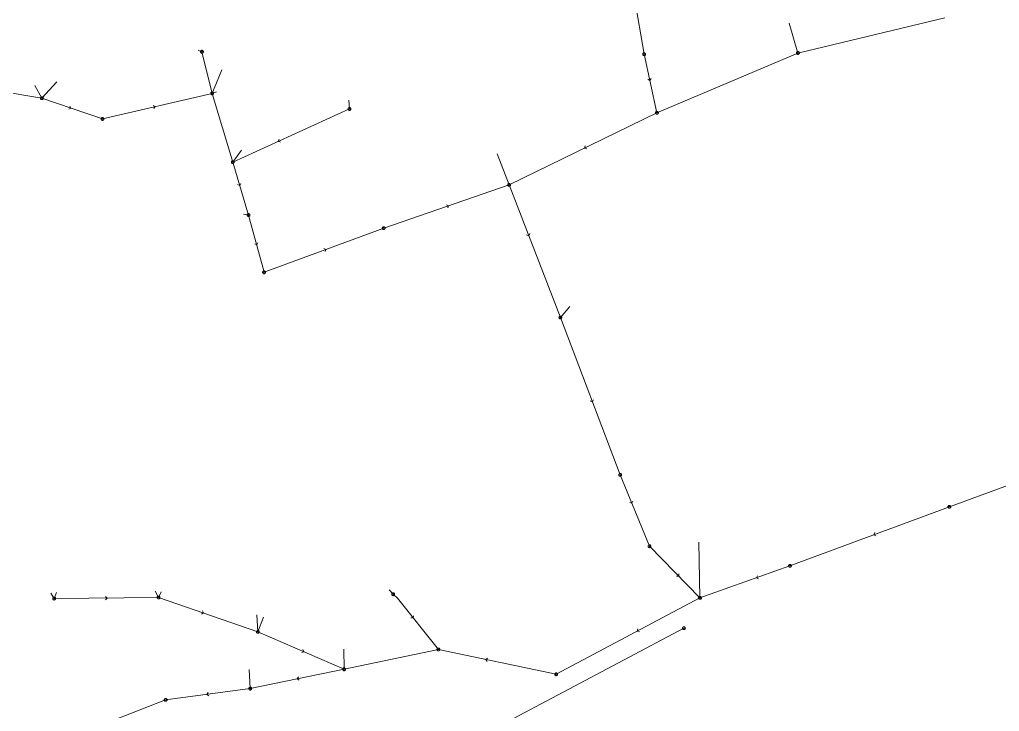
# Model space of a CAD drawing. Header units: metres. Extents: x 25504150 to 25508618, y 6694193 to 6702753.
# Drawn here: x 25507598.9 to 25507916.3, y 6699160.1 to 6699384.2 of the extents above; entities that cross this region are included whole.
import ezdxf

# ---------------------------------------------------------------- set-up
doc = ezdxf.new("R2010")
doc.units = ezdxf.units.M
for name, pattern in [('Sewer_node', [0]), ('Viemariputket', [0]), ('Viemarivarusteet', [0])]:
    doc.linetypes.add(name, pattern=pattern)
for name, color, linetype, lineweight in [('Sewer_node', 7, 'Sewer_node', 0), ('Viemariputket', 7, 'Viemariputket', 0), ('Viemarivarusteet', 7, 'Viemarivarusteet', 0)]:
    doc.layers.add(name, color=color, linetype=linetype, lineweight=lineweight)

msp = doc.modelspace()

# ---------------------------------------------------------------- linework, layer by layer
at = {"layer": 'Sewer_node', "color": 46, "linetype": 'Continuous', "true_color": 0x7f5f00, "flags": 128}
for points, elevation in [([(25507658.44, 6699373.82), (25507658.43, 6699373.89), (25507658.42, 6699373.97), (25507658.39, 6699374.03), (25507658.35, 6699374.1), (25507658.3, 6699374.15), (25507658.25, 6699374.2), (25507658.18, 6699374.24), (25507658.12, 6699374.27), (25507658.04, 6699374.28), (25507657.97, 6699374.29), (25507657.9, 6699374.28), (25507657.82, 6699374.27), (25507657.76, 6699374.24), (25507657.69, 6699374.2), (25507657.64, 6699374.15), (25507657.59, 6699374.1), (25507657.55, 6699374.03), (25507657.52, 6699373.97), (25507657.51, 6699373.89), (25507657.5, 6699373.82), (25507657.51, 6699373.75), (25507657.52, 6699373.67), (25507657.55, 6699373.61), (25507657.59, 6699373.54), (25507657.64, 6699373.49), (25507657.69, 6699373.44), (25507657.76, 6699373.4), (25507657.82, 6699373.37), (25507657.9, 6699373.36), (25507657.97, 6699373.35), (25507658.04, 6699373.36), (25507658.12, 6699373.37), (25507658.18, 6699373.4), (25507658.25, 6699373.44), (25507658.3, 6699373.49), (25507658.35, 6699373.54), (25507658.39, 6699373.61), (25507658.42, 6699373.67), (25507658.43, 6699373.75)], 45.53), ([(25507801.65, 6699373.02), (25507801.64, 6699373.09), (25507801.63, 6699373.16), (25507801.6, 6699373.23), (25507801.56, 6699373.29), (25507801.52, 6699373.35), (25507801.46, 6699373.39), (25507801.4, 6699373.43), (25507801.33, 6699373.46), (25507801.26, 6699373.47), (25507801.19, 6699373.48), (25507801.12, 6699373.47), (25507801.05, 6699373.46), (25507800.98, 6699373.43), (25507800.92, 6699373.39), (25507800.86, 6699373.35), (25507800.82, 6699373.29), (25507800.78, 6699373.23), (25507800.75, 6699373.16), (25507800.74, 6699373.09), (25507800.73, 6699373.02), (25507800.74, 6699372.95), (25507800.75, 6699372.88), (25507800.78, 6699372.81), (25507800.82, 6699372.75), (25507800.86, 6699372.69), (25507800.92, 6699372.65), (25507800.98, 6699372.61), (25507801.05, 6699372.58), (25507801.12, 6699372.57), (25507801.19, 6699372.56), (25507801.26, 6699372.57), (25507801.33, 6699372.58), (25507801.4, 6699372.61), (25507801.46, 6699372.65), (25507801.52, 6699372.69), (25507801.56, 6699372.75), (25507801.6, 6699372.81), (25507801.63, 6699372.88), (25507801.64, 6699372.95)], 39.79), ([(25507851.47, 6699373.43), (25507851.46, 6699373.5), (25507851.45, 6699373.57), (25507851.42, 6699373.64), (25507851.38, 6699373.7), (25507851.34, 6699373.76), (25507851.28, 6699373.8), (25507851.22, 6699373.84), (25507851.15, 6699373.87), (25507851.08, 6699373.88), (25507851.01, 6699373.89), (25507850.94, 6699373.88), (25507850.87, 6699373.87), (25507850.8, 6699373.84), (25507850.74, 6699373.8), (25507850.68, 6699373.76), (25507850.64, 6699373.7), (25507850.6, 6699373.64), (25507850.57, 6699373.57), (25507850.56, 6699373.5), (25507850.55, 6699373.43), (25507850.56, 6699373.36), (25507850.57, 6699373.29), (25507850.6, 6699373.22), (25507850.64, 6699373.16), (25507850.68, 6699373.1), (25507850.74, 6699373.06), (25507850.8, 6699373.02), (25507850.87, 6699372.99), (25507850.94, 6699372.98), (25507851.01, 6699372.97), (25507851.08, 6699372.98), (25507851.15, 6699372.99), (25507851.22, 6699373.02), (25507851.28, 6699373.06), (25507851.34, 6699373.1), (25507851.38, 6699373.16), (25507851.42, 6699373.22), (25507851.45, 6699373.29), (25507851.46, 6699373.36)], 38.54), ([(25507606.61, 6699358.77), (25507606.6, 6699358.84), (25507606.59, 6699358.91), (25507606.56, 6699358.98), (25507606.52, 6699359.04), (25507606.48, 6699359.1), (25507606.42, 6699359.14), (25507606.36, 6699359.18), (25507606.29, 6699359.21), (25507606.22, 6699359.22), (25507606.15, 6699359.23), (25507606.08, 6699359.22), (25507606.01, 6699359.21), (25507605.94, 6699359.18), (25507605.88, 6699359.14), (25507605.82, 6699359.1), (25507605.78, 6699359.04), (25507605.74, 6699358.98), (25507605.71, 6699358.91), (25507605.7, 6699358.84), (25507605.69, 6699358.77), (25507605.7, 6699358.7), (25507605.71, 6699358.63), (25507605.74, 6699358.56), (25507605.78, 6699358.5), (25507605.82, 6699358.44), (25507605.88, 6699358.4), (25507605.94, 6699358.36), (25507606.01, 6699358.33), (25507606.08, 6699358.32), (25507606.15, 6699358.31), (25507606.22, 6699358.32), (25507606.29, 6699358.33), (25507606.36, 6699358.36), (25507606.42, 6699358.4), (25507606.48, 6699358.44), (25507606.52, 6699358.5), (25507606.56, 6699358.56), (25507606.59, 6699358.63), (25507606.6, 6699358.7)], 45.72), ([(25507661.74, 6699360.33), (25507661.73, 6699360.4), (25507661.72, 6699360.47), (25507661.69, 6699360.54), (25507661.65, 6699360.6), (25507661.61, 6699360.66), (25507661.55, 6699360.7), (25507661.49, 6699360.74), (25507661.42, 6699360.77), (25507661.35, 6699360.78), (25507661.28, 6699360.79), (25507661.21, 6699360.78), (25507661.14, 6699360.77), (25507661.07, 6699360.74), (25507661.01, 6699360.7), (25507660.95, 6699360.66), (25507660.91, 6699360.6), (25507660.87, 6699360.54), (25507660.84, 6699360.47), (25507660.83, 6699360.4), (25507660.82, 6699360.33), (25507660.83, 6699360.26), (25507660.84, 6699360.19), (25507660.87, 6699360.12), (25507660.91, 6699360.06), (25507660.95, 6699360), (25507661.01, 6699359.96), (25507661.07, 6699359.92), (25507661.14, 6699359.89), (25507661.21, 6699359.88), (25507661.28, 6699359.87), (25507661.35, 6699359.88), (25507661.42, 6699359.89), (25507661.49, 6699359.92), (25507661.55, 6699359.96), (25507661.61, 6699360), (25507661.65, 6699360.06), (25507661.69, 6699360.12), (25507661.72, 6699360.19), (25507661.73, 6699360.26)], 44.18), ([(25507706.23, 6699355.28), (25507706.22, 6699355.35), (25507706.21, 6699355.42), (25507706.18, 6699355.49), (25507706.14, 6699355.55), (25507706.1, 6699355.61), (25507706.04, 6699355.65), (25507705.98, 6699355.69), (25507705.91, 6699355.72), (25507705.84, 6699355.73), (25507705.77, 6699355.74), (25507705.7, 6699355.73), (25507705.63, 6699355.72), (25507705.56, 6699355.69), (25507705.5, 6699355.65), (25507705.44, 6699355.61), (25507705.4, 6699355.55), (25507705.36, 6699355.49), (25507705.33, 6699355.42), (25507705.32, 6699355.35), (25507705.31, 6699355.28), (25507705.32, 6699355.21), (25507705.33, 6699355.14), (25507705.36, 6699355.07), (25507705.4, 6699355.01), (25507705.44, 6699354.95), (25507705.5, 6699354.91), (25507705.56, 6699354.87), (25507705.63, 6699354.84), (25507705.7, 6699354.83), (25507705.77, 6699354.82), (25507705.84, 6699354.83), (25507705.91, 6699354.84), (25507705.98, 6699354.87), (25507706.04, 6699354.91), (25507706.1, 6699354.95), (25507706.14, 6699355.01), (25507706.18, 6699355.07), (25507706.21, 6699355.14), (25507706.22, 6699355.21)], 41.82), ([(25507626.22, 6699352.05), (25507626.21, 6699352.12), (25507626.2, 6699352.19), (25507626.17, 6699352.26), (25507626.13, 6699352.32), (25507626.09, 6699352.38), (25507626.03, 6699352.42), (25507625.97, 6699352.46), (25507625.9, 6699352.49), (25507625.83, 6699352.5), (25507625.76, 6699352.51), (25507625.69, 6699352.5), (25507625.62, 6699352.49), (25507625.55, 6699352.46), (25507625.49, 6699352.42), (25507625.43, 6699352.38), (25507625.39, 6699352.32), (25507625.35, 6699352.26), (25507625.32, 6699352.19), (25507625.31, 6699352.12), (25507625.3, 6699352.05), (25507625.31, 6699351.98), (25507625.32, 6699351.91), (25507625.35, 6699351.84), (25507625.39, 6699351.78), (25507625.43, 6699351.72), (25507625.49, 6699351.68), (25507625.55, 6699351.64), (25507625.62, 6699351.61), (25507625.69, 6699351.6), (25507625.76, 6699351.59), (25507625.83, 6699351.6), (25507625.9, 6699351.61), (25507625.97, 6699351.64), (25507626.03, 6699351.68), (25507626.09, 6699351.72), (25507626.13, 6699351.78), (25507626.17, 6699351.84), (25507626.2, 6699351.91), (25507626.21, 6699351.98)], 44.86), ([(25507805.81, 6699354.05), (25507805.8, 6699354.12), (25507805.79, 6699354.19), (25507805.76, 6699354.26), (25507805.72, 6699354.32), (25507805.68, 6699354.38), (25507805.62, 6699354.42), (25507805.56, 6699354.46), (25507805.49, 6699354.49), (25507805.42, 6699354.5), (25507805.35, 6699354.51), (25507805.28, 6699354.5), (25507805.21, 6699354.49), (25507805.14, 6699354.46), (25507805.08, 6699354.42), (25507805.02, 6699354.38), (25507804.98, 6699354.32), (25507804.94, 6699354.26), (25507804.91, 6699354.19), (25507804.9, 6699354.12), (25507804.89, 6699354.05), (25507804.9, 6699353.98), (25507804.91, 6699353.91), (25507804.94, 6699353.84), (25507804.98, 6699353.78), (25507805.02, 6699353.72), (25507805.08, 6699353.68), (25507805.14, 6699353.64), (25507805.21, 6699353.61), (25507805.28, 6699353.6), (25507805.35, 6699353.59), (25507805.42, 6699353.6), (25507805.49, 6699353.61), (25507805.56, 6699353.64), (25507805.62, 6699353.68), (25507805.68, 6699353.72), (25507805.72, 6699353.78), (25507805.76, 6699353.84), (25507805.79, 6699353.91), (25507805.8, 6699353.98)], 38.57), ([(25507668.42, 6699338.07), (25507668.41, 6699338.14), (25507668.4, 6699338.21), (25507668.37, 6699338.28), (25507668.33, 6699338.34), (25507668.29, 6699338.4), (25507668.23, 6699338.44), (25507668.17, 6699338.48), (25507668.1, 6699338.51), (25507668.03, 6699338.52), (25507667.96, 6699338.53), (25507667.89, 6699338.52), (25507667.82, 6699338.51), (25507667.75, 6699338.48), (25507667.69, 6699338.44), (25507667.63, 6699338.4), (25507667.59, 6699338.34), (25507667.55, 6699338.28), (25507667.52, 6699338.21), (25507667.51, 6699338.14), (25507667.5, 6699338.07), (25507667.51, 6699338), (25507667.52, 6699337.93), (25507667.55, 6699337.86), (25507667.59, 6699337.8), (25507667.63, 6699337.74), (25507667.69, 6699337.7), (25507667.75, 6699337.66), (25507667.82, 6699337.63), (25507667.89, 6699337.62), (25507667.96, 6699337.61), (25507668.03, 6699337.62), (25507668.1, 6699337.63), (25507668.17, 6699337.66), (25507668.23, 6699337.7), (25507668.29, 6699337.74), (25507668.33, 6699337.8), (25507668.37, 6699337.86), (25507668.4, 6699337.93), (25507668.41, 6699338)], 41.44), ([(25507757.92, 6699330.7), (25507757.91, 6699330.77), (25507757.9, 6699330.84), (25507757.87, 6699330.91), (25507757.83, 6699330.97), (25507757.79, 6699331.03), (25507757.73, 6699331.07), (25507757.67, 6699331.11), (25507757.6, 6699331.14), (25507757.53, 6699331.15), (25507757.46, 6699331.16), (25507757.39, 6699331.15), (25507757.32, 6699331.14), (25507757.25, 6699331.11), (25507757.19, 6699331.07), (25507757.13, 6699331.03), (25507757.09, 6699330.97), (25507757.05, 6699330.91), (25507757.02, 6699330.84), (25507757.01, 6699330.77), (25507757, 6699330.7), (25507757.01, 6699330.63), (25507757.02, 6699330.56), (25507757.05, 6699330.49), (25507757.09, 6699330.43), (25507757.13, 6699330.37), (25507757.19, 6699330.33), (25507757.25, 6699330.29), (25507757.32, 6699330.26), (25507757.39, 6699330.25), (25507757.46, 6699330.24), (25507757.53, 6699330.25), (25507757.6, 6699330.26), (25507757.67, 6699330.29), (25507757.73, 6699330.33), (25507757.79, 6699330.37), (25507757.83, 6699330.43), (25507757.87, 6699330.49), (25507757.9, 6699330.56), (25507757.91, 6699330.63)], 39.18), ([(25507673.53, 6699320.92), (25507673.52, 6699320.99), (25507673.51, 6699321.06), (25507673.48, 6699321.13), (25507673.44, 6699321.19), (25507673.4, 6699321.25), (25507673.34, 6699321.29), (25507673.28, 6699321.33), (25507673.21, 6699321.36), (25507673.14, 6699321.37), (25507673.07, 6699321.38), (25507673, 6699321.37), (25507672.93, 6699321.36), (25507672.86, 6699321.33), (25507672.8, 6699321.29), (25507672.74, 6699321.25), (25507672.7, 6699321.19), (25507672.66, 6699321.13), (25507672.63, 6699321.06), (25507672.62, 6699320.99), (25507672.61, 6699320.92), (25507672.62, 6699320.85), (25507672.63, 6699320.78), (25507672.66, 6699320.71), (25507672.7, 6699320.65), (25507672.74, 6699320.59), (25507672.8, 6699320.55), (25507672.86, 6699320.51), (25507672.93, 6699320.48), (25507673, 6699320.47), (25507673.07, 6699320.46), (25507673.14, 6699320.47), (25507673.21, 6699320.48), (25507673.28, 6699320.51), (25507673.34, 6699320.55), (25507673.4, 6699320.59), (25507673.44, 6699320.65), (25507673.48, 6699320.71), (25507673.51, 6699320.78), (25507673.52, 6699320.85)], 39.59), ([(25507717.31, 6699316.67), (25507717.3, 6699316.74), (25507717.29, 6699316.81), (25507717.26, 6699316.88), (25507717.22, 6699316.94), (25507717.18, 6699317), (25507717.12, 6699317.04), (25507717.06, 6699317.08), (25507716.99, 6699317.11), (25507716.92, 6699317.12), (25507716.85, 6699317.13), (25507716.78, 6699317.12), (25507716.71, 6699317.11), (25507716.64, 6699317.08), (25507716.58, 6699317.04), (25507716.52, 6699317), (25507716.48, 6699316.94), (25507716.44, 6699316.88), (25507716.41, 6699316.81), (25507716.4, 6699316.74), (25507716.39, 6699316.67), (25507716.4, 6699316.6), (25507716.41, 6699316.53), (25507716.44, 6699316.46), (25507716.48, 6699316.4), (25507716.52, 6699316.34), (25507716.58, 6699316.3), (25507716.64, 6699316.26), (25507716.71, 6699316.23), (25507716.78, 6699316.22), (25507716.85, 6699316.21), (25507716.92, 6699316.22), (25507716.99, 6699316.23), (25507717.06, 6699316.26), (25507717.12, 6699316.3), (25507717.18, 6699316.34), (25507717.22, 6699316.4), (25507717.26, 6699316.46), (25507717.29, 6699316.53), (25507717.3, 6699316.6)], 38.73), ([(25507678.55, 6699302.37), (25507678.54, 6699302.44), (25507678.53, 6699302.51), (25507678.5, 6699302.58), (25507678.46, 6699302.64), (25507678.42, 6699302.7), (25507678.36, 6699302.74), (25507678.3, 6699302.78), (25507678.23, 6699302.81), (25507678.16, 6699302.82), (25507678.09, 6699302.83), (25507678.02, 6699302.82), (25507677.95, 6699302.81), (25507677.88, 6699302.78), (25507677.82, 6699302.74), (25507677.76, 6699302.7), (25507677.72, 6699302.64), (25507677.68, 6699302.58), (25507677.65, 6699302.51), (25507677.64, 6699302.44), (25507677.63, 6699302.37), (25507677.64, 6699302.3), (25507677.65, 6699302.23), (25507677.68, 6699302.16), (25507677.72, 6699302.1), (25507677.76, 6699302.04), (25507677.82, 6699302), (25507677.88, 6699301.96), (25507677.95, 6699301.93), (25507678.02, 6699301.92), (25507678.09, 6699301.91), (25507678.16, 6699301.92), (25507678.23, 6699301.93), (25507678.3, 6699301.96), (25507678.36, 6699302), (25507678.42, 6699302.04), (25507678.46, 6699302.1), (25507678.5, 6699302.16), (25507678.53, 6699302.23), (25507678.54, 6699302.3)], 38.22), ([(25507774.53, 6699287.73), (25507774.52, 6699287.8), (25507774.51, 6699287.87), (25507774.48, 6699287.94), (25507774.44, 6699288), (25507774.4, 6699288.06), (25507774.34, 6699288.1), (25507774.28, 6699288.14), (25507774.21, 6699288.17), (25507774.14, 6699288.18), (25507774.07, 6699288.19), (25507774, 6699288.18), (25507773.93, 6699288.17), (25507773.86, 6699288.14), (25507773.8, 6699288.1), (25507773.74, 6699288.06), (25507773.7, 6699288), (25507773.66, 6699287.94), (25507773.63, 6699287.87), (25507773.62, 6699287.8), (25507773.61, 6699287.73), (25507773.62, 6699287.66), (25507773.63, 6699287.59), (25507773.66, 6699287.52), (25507773.7, 6699287.46), (25507773.74, 6699287.4), (25507773.8, 6699287.36), (25507773.86, 6699287.32), (25507773.93, 6699287.29), (25507774, 6699287.28), (25507774.07, 6699287.27), (25507774.14, 6699287.28), (25507774.21, 6699287.29), (25507774.28, 6699287.32), (25507774.34, 6699287.36), (25507774.4, 6699287.4), (25507774.44, 6699287.46), (25507774.48, 6699287.52), (25507774.51, 6699287.59), (25507774.52, 6699287.66)], 36.09), ([(25507793.89, 6699236.75), (25507793.88, 6699236.82), (25507793.87, 6699236.89), (25507793.84, 6699236.96), (25507793.8, 6699237.02), (25507793.76, 6699237.08), (25507793.7, 6699237.12), (25507793.64, 6699237.16), (25507793.57, 6699237.19), (25507793.5, 6699237.2), (25507793.43, 6699237.21), (25507793.36, 6699237.2), (25507793.29, 6699237.19), (25507793.22, 6699237.16), (25507793.16, 6699237.12), (25507793.1, 6699237.08), (25507793.06, 6699237.02), (25507793.02, 6699236.96), (25507792.99, 6699236.89), (25507792.98, 6699236.82), (25507792.97, 6699236.75), (25507792.98, 6699236.68), (25507792.99, 6699236.61), (25507793.02, 6699236.54), (25507793.06, 6699236.48), (25507793.1, 6699236.42), (25507793.16, 6699236.38), (25507793.22, 6699236.34), (25507793.29, 6699236.31), (25507793.36, 6699236.3), (25507793.43, 6699236.29), (25507793.5, 6699236.3), (25507793.57, 6699236.31), (25507793.64, 6699236.34), (25507793.7, 6699236.38), (25507793.76, 6699236.42), (25507793.8, 6699236.48), (25507793.84, 6699236.54), (25507793.87, 6699236.61), (25507793.88, 6699236.68)], 35.41), ([(25507900.5, 6699226.4), (25507900.49, 6699226.47), (25507900.48, 6699226.54), (25507900.45, 6699226.61), (25507900.41, 6699226.67), (25507900.37, 6699226.73), (25507900.31, 6699226.77), (25507900.25, 6699226.81), (25507900.18, 6699226.84), (25507900.11, 6699226.85), (25507900.04, 6699226.86), (25507899.97, 6699226.85), (25507899.9, 6699226.84), (25507899.83, 6699226.81), (25507899.77, 6699226.77), (25507899.71, 6699226.73), (25507899.67, 6699226.67), (25507899.63, 6699226.61), (25507899.6, 6699226.54), (25507899.59, 6699226.47), (25507899.58, 6699226.4), (25507899.59, 6699226.33), (25507899.6, 6699226.26), (25507899.63, 6699226.19), (25507899.67, 6699226.13), (25507899.71, 6699226.07), (25507899.77, 6699226.03), (25507899.83, 6699225.99), (25507899.9, 6699225.96), (25507899.97, 6699225.95), (25507900.04, 6699225.94), (25507900.11, 6699225.95), (25507900.18, 6699225.96), (25507900.25, 6699225.99), (25507900.31, 6699226.03), (25507900.37, 6699226.07), (25507900.41, 6699226.13), (25507900.45, 6699226.19), (25507900.48, 6699226.26), (25507900.49, 6699226.33)], 34.91), ([(25507803.39, 6699213.63), (25507803.38, 6699213.7), (25507803.37, 6699213.77), (25507803.34, 6699213.84), (25507803.3, 6699213.9), (25507803.26, 6699213.96), (25507803.2, 6699214), (25507803.14, 6699214.04), (25507803.07, 6699214.07), (25507803, 6699214.08), (25507802.93, 6699214.09), (25507802.86, 6699214.08), (25507802.79, 6699214.07), (25507802.72, 6699214.04), (25507802.66, 6699214), (25507802.6, 6699213.96), (25507802.56, 6699213.9), (25507802.52, 6699213.84), (25507802.49, 6699213.77), (25507802.48, 6699213.7), (25507802.47, 6699213.63), (25507802.48, 6699213.56), (25507802.49, 6699213.49), (25507802.52, 6699213.42), (25507802.56, 6699213.36), (25507802.6, 6699213.3), (25507802.66, 6699213.26), (25507802.72, 6699213.22), (25507802.79, 6699213.19), (25507802.86, 6699213.18), (25507802.93, 6699213.17), (25507803, 6699213.18), (25507803.07, 6699213.19), (25507803.14, 6699213.22), (25507803.2, 6699213.26), (25507803.26, 6699213.3), (25507803.3, 6699213.36), (25507803.34, 6699213.42), (25507803.37, 6699213.49), (25507803.38, 6699213.56)], 35.71), ([(25507848.88, 6699207.29), (25507848.87, 6699207.36), (25507848.86, 6699207.43), (25507848.83, 6699207.5), (25507848.79, 6699207.56), (25507848.75, 6699207.62), (25507848.69, 6699207.66), (25507848.63, 6699207.7), (25507848.56, 6699207.73), (25507848.49, 6699207.74), (25507848.42, 6699207.75), (25507848.35, 6699207.74), (25507848.28, 6699207.73), (25507848.21, 6699207.7), (25507848.15, 6699207.66), (25507848.09, 6699207.62), (25507848.05, 6699207.56), (25507848.01, 6699207.5), (25507847.98, 6699207.43), (25507847.97, 6699207.36), (25507847.96, 6699207.29), (25507847.97, 6699207.22), (25507847.98, 6699207.15), (25507848.01, 6699207.08), (25507848.05, 6699207.02), (25507848.09, 6699206.96), (25507848.15, 6699206.92), (25507848.21, 6699206.88), (25507848.28, 6699206.85), (25507848.35, 6699206.84), (25507848.42, 6699206.83), (25507848.49, 6699206.84), (25507848.56, 6699206.85), (25507848.63, 6699206.88), (25507848.69, 6699206.92), (25507848.75, 6699206.96), (25507848.79, 6699207.02), (25507848.83, 6699207.08), (25507848.86, 6699207.15), (25507848.87, 6699207.22)], 35.32), ([(25507610.59, 6699196.67), (25507610.58, 6699196.74), (25507610.57, 6699196.81), (25507610.54, 6699196.88), (25507610.5, 6699196.94), (25507610.46, 6699197), (25507610.4, 6699197.04), (25507610.34, 6699197.08), (25507610.27, 6699197.11), (25507610.2, 6699197.12), (25507610.13, 6699197.13), (25507610.06, 6699197.12), (25507609.99, 6699197.11), (25507609.92, 6699197.08), (25507609.86, 6699197.04), (25507609.8, 6699197), (25507609.76, 6699196.94), (25507609.72, 6699196.88), (25507609.69, 6699196.81), (25507609.68, 6699196.74), (25507609.67, 6699196.67), (25507609.68, 6699196.6), (25507609.69, 6699196.53), (25507609.72, 6699196.46), (25507609.76, 6699196.4), (25507609.8, 6699196.34), (25507609.86, 6699196.3), (25507609.92, 6699196.26), (25507609.99, 6699196.23), (25507610.06, 6699196.22), (25507610.13, 6699196.21), (25507610.2, 6699196.22), (25507610.27, 6699196.23), (25507610.34, 6699196.26), (25507610.4, 6699196.3), (25507610.46, 6699196.34), (25507610.5, 6699196.4), (25507610.54, 6699196.46), (25507610.57, 6699196.53), (25507610.58, 6699196.6)], 36.86), ([(25507644.39, 6699197.05), (25507644.38, 6699197.12), (25507644.37, 6699197.19), (25507644.34, 6699197.26), (25507644.3, 6699197.32), (25507644.26, 6699197.38), (25507644.2, 6699197.42), (25507644.14, 6699197.46), (25507644.07, 6699197.49), (25507644, 6699197.5), (25507643.93, 6699197.51), (25507643.86, 6699197.5), (25507643.79, 6699197.49), (25507643.72, 6699197.46), (25507643.66, 6699197.42), (25507643.6, 6699197.38), (25507643.56, 6699197.32), (25507643.52, 6699197.26), (25507643.49, 6699197.19), (25507643.48, 6699197.12), (25507643.47, 6699197.05), (25507643.48, 6699196.98), (25507643.49, 6699196.91), (25507643.52, 6699196.84), (25507643.56, 6699196.78), (25507643.6, 6699196.72), (25507643.66, 6699196.68), (25507643.72, 6699196.64), (25507643.79, 6699196.61), (25507643.86, 6699196.6), (25507643.93, 6699196.59), (25507644, 6699196.6), (25507644.07, 6699196.61), (25507644.14, 6699196.64), (25507644.2, 6699196.68), (25507644.26, 6699196.72), (25507644.3, 6699196.78), (25507644.34, 6699196.84), (25507644.37, 6699196.91), (25507644.38, 6699196.98)], 36.56), ([(25507720.39, 6699198.07), (25507720.38, 6699198.14), (25507720.37, 6699198.21), (25507720.34, 6699198.28), (25507720.3, 6699198.34), (25507720.26, 6699198.4), (25507720.2, 6699198.44), (25507720.14, 6699198.48), (25507720.07, 6699198.51), (25507720, 6699198.52), (25507719.93, 6699198.53), (25507719.86, 6699198.52), (25507719.79, 6699198.51), (25507719.72, 6699198.48), (25507719.66, 6699198.44), (25507719.6, 6699198.4), (25507719.56, 6699198.34), (25507719.52, 6699198.28), (25507719.49, 6699198.21), (25507719.48, 6699198.14), (25507719.47, 6699198.07), (25507719.48, 6699198), (25507719.49, 6699197.93), (25507719.52, 6699197.86), (25507719.56, 6699197.8), (25507719.6, 6699197.74), (25507719.66, 6699197.7), (25507719.72, 6699197.66), (25507719.79, 6699197.63), (25507719.86, 6699197.62), (25507719.93, 6699197.61), (25507720, 6699197.62), (25507720.07, 6699197.63), (25507720.14, 6699197.66), (25507720.2, 6699197.7), (25507720.26, 6699197.74), (25507720.3, 6699197.8), (25507720.34, 6699197.86), (25507720.37, 6699197.93), (25507720.38, 6699198)], 36.55), ([(25507819.74, 6699196.91), (25507819.73, 6699196.98), (25507819.72, 6699197.05), (25507819.69, 6699197.12), (25507819.65, 6699197.18), (25507819.61, 6699197.24), (25507819.55, 6699197.28), (25507819.49, 6699197.32), (25507819.42, 6699197.35), (25507819.35, 6699197.36), (25507819.28, 6699197.37), (25507819.21, 6699197.36), (25507819.14, 6699197.35), (25507819.07, 6699197.32), (25507819.01, 6699197.28), (25507818.95, 6699197.24), (25507818.91, 6699197.18), (25507818.87, 6699197.12), (25507818.84, 6699197.05), (25507818.83, 6699196.98), (25507818.82, 6699196.91), (25507818.83, 6699196.84), (25507818.84, 6699196.77), (25507818.87, 6699196.7), (25507818.91, 6699196.64), (25507818.95, 6699196.58), (25507819.01, 6699196.54), (25507819.07, 6699196.5), (25507819.14, 6699196.47), (25507819.21, 6699196.46), (25507819.28, 6699196.45), (25507819.35, 6699196.46), (25507819.42, 6699196.47), (25507819.49, 6699196.5), (25507819.55, 6699196.54), (25507819.61, 6699196.58), (25507819.65, 6699196.64), (25507819.69, 6699196.7), (25507819.72, 6699196.77), (25507819.73, 6699196.84)], 35.43), ([(25507676.54, 6699185.9), (25507676.53, 6699185.97), (25507676.52, 6699186.04), (25507676.49, 6699186.11), (25507676.45, 6699186.17), (25507676.41, 6699186.23), (25507676.35, 6699186.27), (25507676.29, 6699186.31), (25507676.22, 6699186.34), (25507676.15, 6699186.35), (25507676.08, 6699186.36), (25507676.01, 6699186.35), (25507675.94, 6699186.34), (25507675.87, 6699186.31), (25507675.81, 6699186.27), (25507675.75, 6699186.23), (25507675.71, 6699186.17), (25507675.67, 6699186.11), (25507675.64, 6699186.04), (25507675.63, 6699185.97), (25507675.62, 6699185.9), (25507675.63, 6699185.83), (25507675.64, 6699185.76), (25507675.67, 6699185.69), (25507675.71, 6699185.63), (25507675.75, 6699185.57), (25507675.81, 6699185.53), (25507675.87, 6699185.49), (25507675.94, 6699185.46), (25507676.01, 6699185.45), (25507676.08, 6699185.44), (25507676.15, 6699185.45), (25507676.22, 6699185.46), (25507676.29, 6699185.49), (25507676.35, 6699185.53), (25507676.41, 6699185.57), (25507676.45, 6699185.63), (25507676.49, 6699185.69), (25507676.52, 6699185.76), (25507676.53, 6699185.83)], 36.14), ([(25507735.01, 6699180.2), (25507735, 6699180.27), (25507734.99, 6699180.34), (25507734.96, 6699180.41), (25507734.92, 6699180.47), (25507734.88, 6699180.53), (25507734.82, 6699180.57), (25507734.76, 6699180.61), (25507734.69, 6699180.64), (25507734.62, 6699180.65), (25507734.55, 6699180.66), (25507734.48, 6699180.65), (25507734.41, 6699180.64), (25507734.34, 6699180.61), (25507734.28, 6699180.57), (25507734.22, 6699180.53), (25507734.18, 6699180.47), (25507734.14, 6699180.41), (25507734.11, 6699180.34), (25507734.1, 6699180.27), (25507734.09, 6699180.2), (25507734.1, 6699180.13), (25507734.11, 6699180.06), (25507734.14, 6699179.99), (25507734.18, 6699179.93), (25507734.22, 6699179.87), (25507734.28, 6699179.83), (25507734.34, 6699179.79), (25507734.41, 6699179.76), (25507734.48, 6699179.75), (25507734.55, 6699179.74), (25507734.62, 6699179.75), (25507734.69, 6699179.76), (25507734.76, 6699179.79), (25507734.82, 6699179.83), (25507734.88, 6699179.87), (25507734.92, 6699179.93), (25507734.96, 6699179.99), (25507734.99, 6699180.06), (25507735, 6699180.13)], 35.28), ([(25507704.49, 6699173.78), (25507704.48, 6699173.85), (25507704.47, 6699173.93), (25507704.44, 6699173.99), (25507704.4, 6699174.06), (25507704.35, 6699174.11), (25507704.3, 6699174.16), (25507704.23, 6699174.2), (25507704.17, 6699174.23), (25507704.09, 6699174.24), (25507704.02, 6699174.25), (25507703.95, 6699174.24), (25507703.87, 6699174.23), (25507703.81, 6699174.2), (25507703.74, 6699174.16), (25507703.69, 6699174.11), (25507703.64, 6699174.06), (25507703.6, 6699173.99), (25507703.57, 6699173.93), (25507703.56, 6699173.85), (25507703.55, 6699173.78), (25507703.56, 6699173.71), (25507703.57, 6699173.63), (25507703.6, 6699173.57), (25507703.64, 6699173.5), (25507703.69, 6699173.45), (25507703.74, 6699173.4), (25507703.81, 6699173.36), (25507703.87, 6699173.33), (25507703.95, 6699173.32), (25507704.02, 6699173.31), (25507704.09, 6699173.32), (25507704.17, 6699173.33), (25507704.23, 6699173.36), (25507704.3, 6699173.4), (25507704.35, 6699173.45), (25507704.4, 6699173.5), (25507704.44, 6699173.57), (25507704.47, 6699173.63), (25507704.48, 6699173.71)], 35.26), ([(25507773.16, 6699172.16), (25507773.15, 6699172.23), (25507773.14, 6699172.3), (25507773.11, 6699172.37), (25507773.07, 6699172.43), (25507773.03, 6699172.49), (25507772.97, 6699172.53), (25507772.91, 6699172.57), (25507772.84, 6699172.6), (25507772.77, 6699172.61), (25507772.7, 6699172.62), (25507772.63, 6699172.61), (25507772.56, 6699172.6), (25507772.49, 6699172.57), (25507772.43, 6699172.53), (25507772.37, 6699172.49), (25507772.33, 6699172.43), (25507772.29, 6699172.37), (25507772.26, 6699172.3), (25507772.25, 6699172.23), (25507772.24, 6699172.16), (25507772.25, 6699172.09), (25507772.26, 6699172.02), (25507772.29, 6699171.95), (25507772.33, 6699171.89), (25507772.37, 6699171.83), (25507772.43, 6699171.79), (25507772.49, 6699171.75), (25507772.56, 6699171.72), (25507772.63, 6699171.71), (25507772.7, 6699171.7), (25507772.77, 6699171.71), (25507772.84, 6699171.72), (25507772.91, 6699171.75), (25507772.97, 6699171.79), (25507773.03, 6699171.83), (25507773.07, 6699171.89), (25507773.11, 6699171.95), (25507773.14, 6699172.02), (25507773.15, 6699172.09)], 35.29), ([(25507674.09, 6699167.51), (25507674.08, 6699167.58), (25507674.07, 6699167.65), (25507674.04, 6699167.72), (25507674, 6699167.78), (25507673.96, 6699167.84), (25507673.9, 6699167.88), (25507673.84, 6699167.92), (25507673.77, 6699167.95), (25507673.7, 6699167.96), (25507673.63, 6699167.97), (25507673.56, 6699167.96), (25507673.49, 6699167.95), (25507673.42, 6699167.92), (25507673.36, 6699167.88), (25507673.3, 6699167.84), (25507673.26, 6699167.78), (25507673.22, 6699167.72), (25507673.19, 6699167.65), (25507673.18, 6699167.58), (25507673.17, 6699167.51), (25507673.18, 6699167.44), (25507673.19, 6699167.37), (25507673.22, 6699167.3), (25507673.26, 6699167.24), (25507673.3, 6699167.18), (25507673.36, 6699167.14), (25507673.42, 6699167.1), (25507673.49, 6699167.07), (25507673.56, 6699167.06), (25507673.63, 6699167.05), (25507673.7, 6699167.06), (25507673.77, 6699167.07), (25507673.84, 6699167.1), (25507673.9, 6699167.14), (25507673.96, 6699167.18), (25507674, 6699167.24), (25507674.04, 6699167.3), (25507674.07, 6699167.37), (25507674.08, 6699167.44)], 35.26)]:
    msp.add_lwpolyline(points, close=True, dxfattribs=dict(at, elevation=elevation))
for points in [[(25507802.41, 6699364.91), (25507803.05, 6699364.52), (25507803.44, 6699365.15)], [(25507614.89, 6699355.22), (25507615.56, 6699355.57), (25507615.22, 6699356.23)], [(25507642.42, 6699355.42), (25507642.79, 6699356.07), (25507642.16, 6699356.45)], [(25507682.95, 6699345.53), (25507682.7, 6699344.82), (25507683.4, 6699344.57)], [(25507782.12, 6699343.34), (25507781.9, 6699342.62), (25507782.6, 6699342.39)], [(25507669.54, 6699330.85), (25507670.21, 6699330.52), (25507670.55, 6699331.17)], [(25507737.57, 6699323.26), (25507737.88, 6699323.94), (25507737.21, 6699324.25)], [(25507763.13, 6699314.53), (25507763.82, 6699314.23), (25507764.12, 6699314.91)], [(25507675.07, 6699311.62), (25507675.73, 6699311.27), (25507676.09, 6699311.91)], [(25507697.84, 6699309.07), (25507698.13, 6699309.76), (25507697.45, 6699310.06)], [(25507783.76, 6699260.71), (25507784.44, 6699260.41), (25507784.75, 6699261.09)], [(25507796.51, 6699227.84), (25507797.21, 6699227.56), (25507797.5, 6699228.24)], [(25507875.88, 6699218.04), (25507875.59, 6699217.35), (25507876.27, 6699217.05)], [(25507811.64, 6699203.94), (25507812.39, 6699203.95), (25507812.39, 6699204.69)], [(25507837.86, 6699204.1), (25507837.55, 6699203.42), (25507838.22, 6699203.11)], [(25507626.74, 6699196.3), (25507627.25, 6699196.85), (25507626.72, 6699197.36)], [(25507657.84, 6699191.67), (25507658.5, 6699192.02), (25507658.17, 6699192.68)], [(25507725.64, 6699190.47), (25507726.39, 6699190.4), (25507726.47, 6699191.14)], [(25507799.14, 6699186.83), (25507798.94, 6699186.1), (25507799.65, 6699185.9)], [(25507690.28, 6699179.18), (25507690.98, 6699179.47), (25507690.7, 6699180.15)], [(25507750.51, 6699177.39), (25507749.89, 6699176.96), (25507750.31, 6699176.35)], [(25507689.2, 6699171.29), (25507688.81, 6699170.65), (25507689.44, 6699170.25)], [(25507660.01, 6699166.25), (25507659.57, 6699165.65), (25507660.16, 6699165.2)]]:
    msp.add_lwpolyline(points, dxfattribs=at)
at = {"layer": 'Sewer_node', "color": 252, "linetype": 'Continuous', "lineweight": 9, "true_color": 0x848484, "flags": 128}
msp.add_lwpolyline([(25507814.54, 6699187.07), (25507814.53, 6699187.14), (25507814.52, 6699187.21), (25507814.49, 6699187.28), (25507814.45, 6699187.34), (25507814.41, 6699187.4), (25507814.35, 6699187.44), (25507814.29, 6699187.48), (25507814.22, 6699187.51), (25507814.15, 6699187.52), (25507814.08, 6699187.53), (25507814.01, 6699187.52), (25507813.94, 6699187.51), (25507813.87, 6699187.48), (25507813.81, 6699187.44), (25507813.75, 6699187.4), (25507813.71, 6699187.34), (25507813.67, 6699187.28), (25507813.64, 6699187.21), (25507813.63, 6699187.14), (25507813.62, 6699187.07), (25507813.63, 6699187), (25507813.64, 6699186.93), (25507813.67, 6699186.86), (25507813.71, 6699186.8), (25507813.75, 6699186.74), (25507813.81, 6699186.7), (25507813.87, 6699186.66), (25507813.94, 6699186.63), (25507814.01, 6699186.62), (25507814.08, 6699186.61), (25507814.15, 6699186.62), (25507814.22, 6699186.63), (25507814.29, 6699186.66), (25507814.35, 6699186.7), (25507814.41, 6699186.74), (25507814.45, 6699186.8), (25507814.49, 6699186.86), (25507814.52, 6699186.93), (25507814.53, 6699187)], close=True, dxfattribs=at)
at = {"layer": 'Sewer_node', "color": 46, "linetype": 'Continuous', "true_color": 0x7f5f00, "flags": 128}
msp.add_lwpolyline([(25507646.69, 6699163.87), (25507646.68, 6699163.94), (25507646.67, 6699164.02), (25507646.64, 6699164.08), (25507646.6, 6699164.15), (25507646.55, 6699164.2), (25507646.5, 6699164.25), (25507646.43, 6699164.29), (25507646.37, 6699164.32), (25507646.29, 6699164.33), (25507646.22, 6699164.34), (25507646.15, 6699164.33), (25507646.07, 6699164.32), (25507646.01, 6699164.29), (25507645.94, 6699164.25), (25507645.89, 6699164.2), (25507645.84, 6699164.15), (25507645.8, 6699164.08), (25507645.77, 6699164.02), (25507645.76, 6699163.94), (25507645.75, 6699163.87), (25507645.76, 6699163.8), (25507645.77, 6699163.72), (25507645.8, 6699163.66), (25507645.84, 6699163.59), (25507645.89, 6699163.54), (25507645.94, 6699163.49), (25507646.01, 6699163.45), (25507646.07, 6699163.42), (25507646.15, 6699163.41), (25507646.22, 6699163.4), (25507646.29, 6699163.41), (25507646.37, 6699163.42), (25507646.43, 6699163.45), (25507646.5, 6699163.49), (25507646.55, 6699163.54), (25507646.6, 6699163.59), (25507646.64, 6699163.66), (25507646.67, 6699163.72), (25507646.68, 6699163.8)], close=True, dxfattribs=at)
at = {"layer": 'Viemariputket', "color": 1, "linetype": 'Continuous', "lineweight": 15}
for p, q in [((25507795.63, 6699405.92), (25507801.19, 6699373.02)), ((25507851.01, 6699373.41), (25507898.6, 6699384.82)), ((25507851.01, 6699373.41), (25507848.15, 6699383.09)), ((25507657.97, 6699373.82), (25507656.79, 6699374.37)), ((25507657.97, 6699373.82), (25507661.28, 6699360.33)), ((25507805.35, 6699354.05), (25507801.19, 6699373.02)), ((25507805.35, 6699354.05), (25507851.01, 6699373.41)), ((25507575.1, 6699364.07), (25507606.15, 6699358.77)), ((25507606.15, 6699358.77), (25507603.88, 6699362.85)), ((25507606.15, 6699358.77), (25507610.96, 6699364.11)), ((25507606.15, 6699358.77), (25507625.76, 6699352.05)), ((25507625.76, 6699352.05), (25507661.28, 6699360.33)), ((25507661.28, 6699360.33), (25507662.74, 6699360.78)), ((25507661.28, 6699360.33, 42.04), (25507667.96, 6699338.07, 39.19)), ((25507705.77, 6699355.28, 39.94), (25507667.96, 6699338.07, 39.23)), ((25507705.77, 6699355.28), (25507705.58, 6699358.17)), ((25507757.46, 6699330.7), (25507805.35, 6699354.05)), ((25507667.96, 6699338.07, 39.26), (25507670.8, 6699341.89, 39.35)), ((25507757.46, 6699330.7, 35.34), (25507753.54, 6699340.78, 35.44)), ((25507667.96, 6699338.07, 39.18), (25507673.07, 6699320.92, 37.75)), ((25507757.46, 6699330.7), (25507716.85, 6699316.67)), ((25507774.07, 6699287.73), (25507757.46, 6699330.7)), ((25507673.07, 6699320.92), (25507671.39, 6699321.24)), ((25507673.07, 6699320.92), (25507678.09, 6699302.37)), ((25507716.85, 6699316.67), (25507678.09, 6699302.37)), ((25507774.07, 6699287.73), (25507777.09, 6699291.3)), ((25507793.43, 6699236.75), (25507774.07, 6699287.73)), ((25507957.11, 6699247.36, 33.53), (25507900.04, 6699226.4)), ((25507802.93, 6699213.63), (25507793.43, 6699236.75)), ((25507900.04, 6699226.4), (25507848.42, 6699207.29)), ((25507819.28, 6699196.91), (25507802.93, 6699213.63)), ((25507819.28, 6699196.91), (25507818.91, 6699214.91)), ((25507819.28, 6699196.91), (25507848.42, 6699207.29)), ((25507610.13, 6699196.67, 34.74), (25507609.07, 6699198.4, 34.79)), ((25507610.13, 6699196.67, 34.75), (25507610.9, 6699198.61, 34.79)), ((25507610.13, 6699196.67, 34.69), (25507643.93, 6699197.05, 34.37)), ((25507643.93, 6699197.05, 34.43), (25507642.88, 6699199.11, 34.45)), ((25507643.93, 6699197.05, 34.42), (25507644.8, 6699198.88, 34.45)), ((25507643.93, 6699197.05, 34.36), (25507676.08, 6699185.9, 34.02)), ((25507719.93, 6699198.07, 33.86), (25507718.63, 6699199.54)), ((25507772.7, 6699172.16), (25507819.28, 6699196.91)), ((25507676.08, 6699185.9, 34.06), (25507675.75, 6699191.39, 34.1)), ((25507676.08, 6699185.9, 34.06), (25507677.94, 6699190.63, 34.1)), ((25507676.08, 6699185.9, 34.02), (25507704.02, 6699173.78)), ((25507704.02, 6699173.78), (25507703.95, 6699180.27)), ((25507704.02, 6699173.78), (25507734.55, 6699180.2)), ((25507772.7, 6699172.16), (25507734.55, 6699180.2)), ((25507673.63, 6699167.51), (25507673.25, 6699173.69)), ((25507673.63, 6699167.51), (25507704.02, 6699173.78)), ((25507646.22, 6699163.87), (25507673.63, 6699167.51)), ((25507646.22, 6699163.87), (25507614.99, 6699151.73))]:
    msp.add_line(p, q, dxfattribs=at)
at = {"layer": 'Viemariputket', "color": 251, "linetype": 'Continuous', "lineweight": 15, "true_color": 0x595959}
msp.add_line((25507755.46, 6699155.99), (25507814.08, 6699187.07), dxfattribs=at)
at = {"layer": 'Viemariputket', "color": 1, "linetype": 'Continuous', "lineweight": 15}
for points in [[(25507661.28, 6699360.33, 42.15), (25507661.92, 6699361.87, 0), (25507664.41, 6699367.92, 42.15)], [(25507734.55, 6699180.2, 33.37), (25507721.3, 6699196.77, 0), (25507719.93, 6699198.07, 33.85)]]:
    msp.add_polyline3d(points, dxfattribs=at)
at = {"layer": 'Viemarivarusteet', "color": 1}
for p in [(25507657.97, 6699373.82, 45.53), (25507801.19, 6699373.02, 39.79), (25507851.01, 6699373.43, 38.54), (25507606.15, 6699358.77, 45.72), (25507661.28, 6699360.33, 44.18), (25507705.77, 6699355.28, 41.82), (25507625.76, 6699352.05, 44.86), (25507805.35, 6699354.05, 38.57), (25507667.96, 6699338.07, 41.44), (25507757.46, 6699330.7, 39.18), (25507673.07, 6699320.92, 39.59), (25507716.85, 6699316.67, 38.73), (25507678.09, 6699302.37, 38.22), (25507774.07, 6699287.73, 36.09), (25507793.43, 6699236.75, 35.41), (25507900.04, 6699226.4, 34.91), (25507802.93, 6699213.63, 35.71), (25507848.42, 6699207.29, 35.32), (25507610.13, 6699196.67, 36.86), (25507643.93, 6699197.05, 36.56), (25507719.93, 6699198.07, 36.55), (25507819.28, 6699196.91, 35.43), (25507676.08, 6699185.9, 36.14), (25507734.55, 6699180.2, 35.28), (25507704.02, 6699173.78, 35.26), (25507772.7, 6699172.16, 35.29), (25507673.63, 6699167.51, 35.26), (25507646.22, 6699163.87)]:
    msp.add_point(p, dxfattribs=at)
at = {"layer": 'Viemarivarusteet', "color": 30, "true_color": 0xff7f00}
msp.add_point((25507814.08, 6699187.07), dxfattribs=at)

doc.saveas('drawing.dxf')
